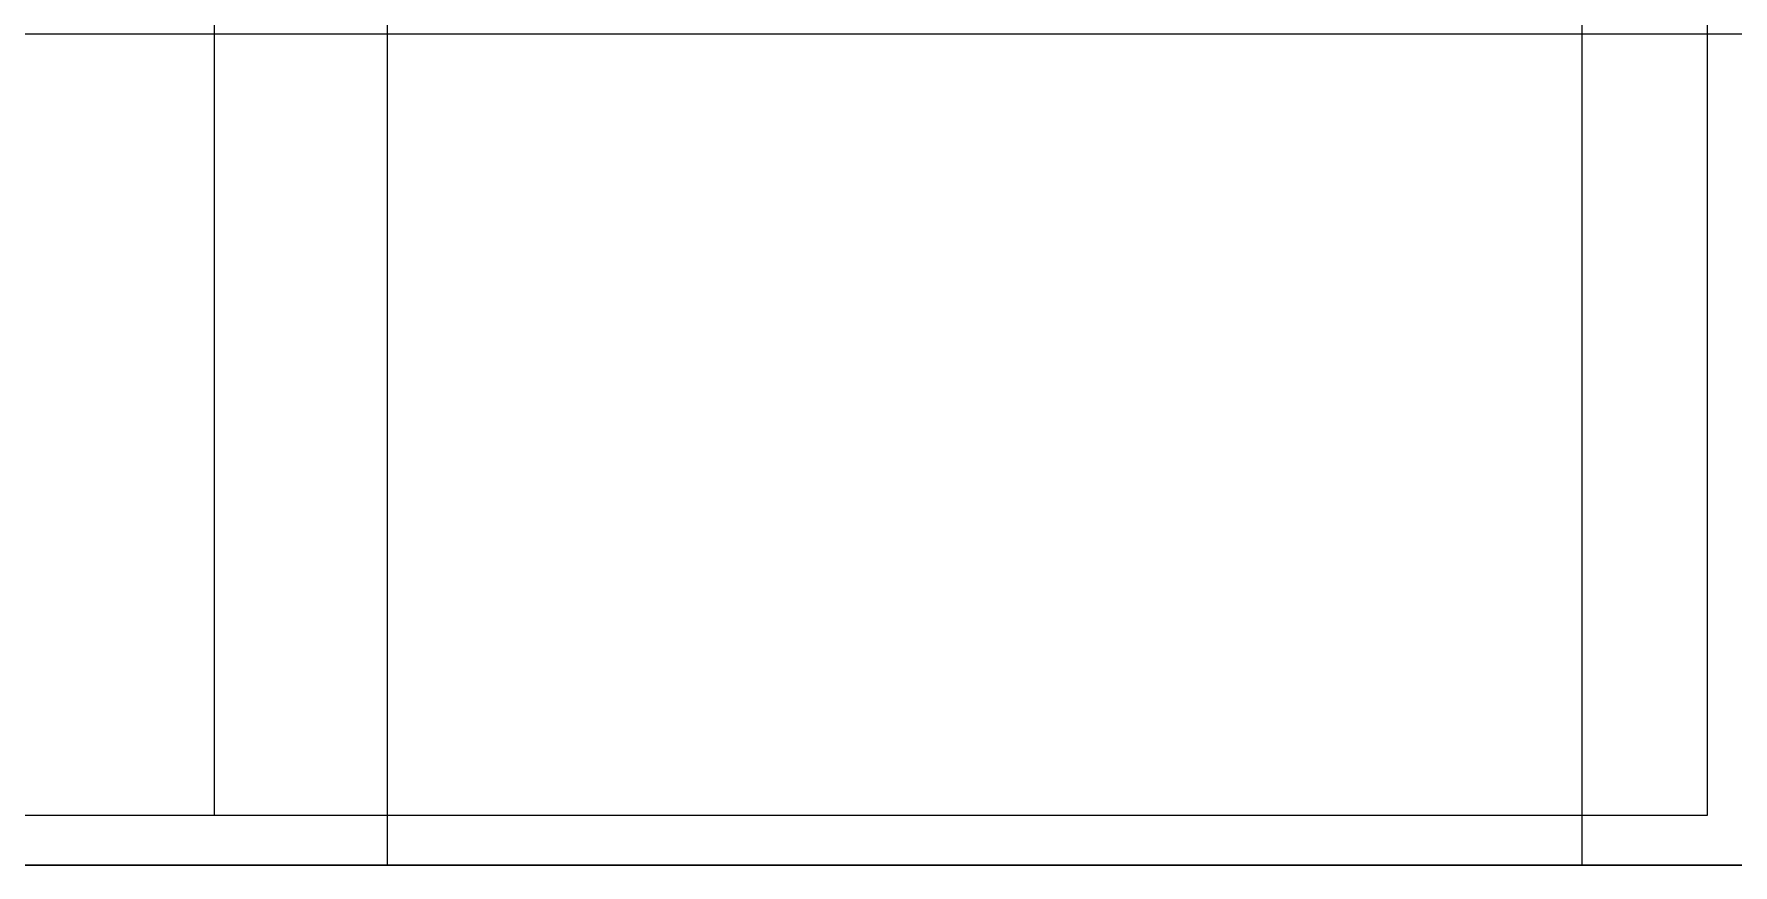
# Model space of a CAD drawing. Header units: inches. Extents: x -12418 to 57169, y -29325 to 19878.
# Drawn here: x 6422 to 7276, y -10017 to -9600 of the extents above; entities that cross this region are included whole.
import ezdxf

# ---------------------------------------------------------------- set-up
doc = ezdxf.new("R2010")
doc.units = ezdxf.units.IN
doc.header["$LTSCALE"] = 25
doc.header["$MEASUREMENT"] = 0
doc.layers.get('0').update_dxf_attribs({"color": 8})
doc.layers.add('00-Ground Floor$0$False Ceiling', color=251, linetype='Continuous')
for name, color, linetype, lineweight in [('00-Ground Floor$0$LOADING', 253, 'Continuous', 5), ('00-Ground Floor$0$NEW Wall', 166, 'Continuous', 5), ('00-Ground Floor$0$Walls', 251, 'Continuous', 5)]:
    doc.layers.add(name, color=color, linetype=linetype, lineweight=lineweight)

# ---------------------------------------------------------------- blocks, each defined once
blk = doc.blocks.new('*X867')
at = {"color": 0}
for p, q in [((13, 1), (13, 1)), ((13, 1), (13, 1)), ((13, 1), (13, 1)), ((13, 1), (13, 1)), ((13, 1), (13, 1)), ((13, 1), (13, 1)), ((13, 1), (13, 1)), ((13, 1), (13, 1)), ((13, 1), (13, 1)), ((13, 1), (13, 1)), ((13, 1), (13, 1)), ((13, 1), (13, 1)), ((13, 1), (13, 1)), ((13, 1), (13, 1)), ((13, 1), (13, 1)), ((13, 1), (14, 1)), ((13, 1), (14, 1)), ((13, 1), (14, 1)), ((13, 1), (13, 1)), ((13, 1), (13, 1)), ((13, 1), (13, 1)), ((13, 1), (13, 1)), ((13, 1), (13, 1)), ((13, 1), (13, 1)), ((13, 1), (13, 1)), ((13, 1), (13, 1)), ((13, 1), (13, 1)), ((13, 1), (13, 1)), ((13, 1), (13, 1)), ((13, 1), (13, 1)), ((13, 1), (13, 1)), ((13, 1), (13, 1)), ((13, 1), (13, 1)), ((13, 1), (13, 1)), ((13, 1), (13, 1)), ((13, 1), (13, 1)), ((13, 1), (13, 1)), ((13, 1), (13, 1)), ((13, 1), (13, 1)), ((13, 1), (13, 1)), ((13, 1), (13, 1)), ((13, 1), (13, 1)), ((13, 1), (13, 1)), ((13, 1), (13, 1)), ((13, 1), (13, 1)), ((13, 1), (13, 1)), ((13, 1), (13, 1)), ((13, 1), (13, 1)), ((13, 1), (13, 1)), ((13, 1), (13, 1)), ((13, 1), (13, 1)), ((13, 1), (13, 1)), ((13, 1), (13, 1)), ((13, 1), (13, 1)), ((13, 1), (13, 1)), ((13, 1), (13, 1)), ((13, 1), (13, 1)), ((13, 1), (13, 1)), ((13, 1), (13, 1)), ((13, 1), (13, 1)), ((13, 1), (13, 1)), ((13, 1), (13, 1)), ((13, 1), (13, 1)), ((13, 1), (13, 1)), ((13, 1), (13, 1)), ((13, 1), (13, 1)), ((13, 1), (13, 1)), ((13, 1), (13, 1)), ((13, 1), (13, 1)), ((13, 1), (13, 1)), ((13, 1), (13, 1)), ((13, 1), (13, 1)), ((13, 1), (13, 1)), ((13, 1), (13, 1)), ((13, 1), (13, 1)), ((13, 1), (13, 1)), ((13, 1), (13, 1)), ((13, 1), (13, 1)), ((13, 1), (13, 1)), ((13, 1), (13, 1)), ((13, 1), (13, 1)), ((13, 1), (13, 1)), ((13, 1), (13, 1)), ((13, 1), (13, 1)), ((13, 1), (13, 1)), ((13, 1), (13, 1)), ((13, 1), (13, 1)), ((13, 1), (13, 1)), ((13, 1), (13, 1)), ((13, 1), (13, 1)), ((13, 1), (13, 1)), ((13, 1), (13, 1)), ((13, 1), (13, 1)), ((13, 1), (13, 1)), ((13, 1), (13, 1)), ((13, 1), (13, 1)), ((13, 1), (13, 1)), ((13, 1), (13, 1)), ((13, 1), (13, 1)), ((13, 1), (13, 1)), ((13, 1), (13, 1)), ((13, 1), (13, 1)), ((13, 1), (13, 1)), ((13, 1), (13, 1)), ((13, 1), (13, 1)), ((13, 1), (13, 1)), ((13, 1), (13, 1)), ((13, 1), (13, 1)), ((13, 1), (13, 1)), ((13, 1), (13, 1)), ((13, 1), (13, 1)), ((13, 1), (13, 1)), ((13, 1), (13, 1)), ((13, 1), (13, 1)), ((13, 1), (13, 1)), ((13, 1), (13, 1)), ((13, 1), (13, 1)), ((13, 1), (13, 1)), ((13, 1), (13, 1)), ((13, 1), (13, 1)), ((13, 1), (13, 1)), ((13, 1), (13, 1)), ((13, 1), (13, 1)), ((13, 1), (14, 1)), ((13, 0), (13, 0)), ((13, 0), (13, 0)), ((13, 0), (13, 0)), ((13, 0), (13, 0)), ((13, 0), (13, 0)), ((13, 0), (13, 0)), ((13, 0), (13, 0)), ((13, 0), (13, 0)), ((13, 0), (13, 0)), ((13, 0), (13, 0)), ((13, 0), (13, 0)), ((13, 0), (13, 0)), ((13, 0), (13, 0)), ((13, 0), (13, 0)), ((13, 0), (13, 0)), ((13, 0), (13, 0)), ((13, 0), (13, 0)), ((13, 0), (13, 0)), ((13, 0), (13, 0)), ((13, 0), (13, 0)), ((13, 0), (13, 0)), ((13, 0), (13, 0)), ((13, 0), (13, 0)), ((13, 0), (13, 0)), ((13, 0), (13, 0)), ((13, 0), (13, 0)), ((13, 0), (13, 0)), ((13, 0), (13, 0)), ((13, 0), (13, 0)), ((13, 0), (13, 0)), ((13, 0), (13, 0)), ((13, 0), (13, 0)), ((13, 0), (13, 0)), ((13, 0), (13, 0)), ((13, 0), (13, 0)), ((13, 0), (13, 0)), ((13, 0), (13, 0)), ((13, 0), (13, 0)), ((13, 0), (13, 0)), ((13, 0), (13, 0)), ((13, 0), (13, 0)), ((13, 0), (13, 0)), ((13, 0), (13, 0)), ((13, 0), (13, 0)), ((13, 0), (13, 0)), ((13, 0), (13, 0)), ((13, 0), (13, 0)), ((13, 0), (13, 0)), ((13, 0), (14, 0)), ((13, 0), (14, 0)), ((13, 0), (13, 0)), ((13, 0), (14, 0)), ((14, 1), (14, 1)), ((14, 1), (14, 1)), ((14, 1), (14, 1)), ((14, 1), (14, 1)), ((14, 1), (14, 1)), ((14, 1), (14, 1)), ((14, 1), (14, 1)), ((14, 1), (14, 1)), ((14, 1), (14, 1)), ((14, 1), (14, 1)), ((14, 1), (14, 1)), ((14, 1), (14, 1)), ((14, 1), (14, 1)), ((14, 1), (14, 1)), ((14, 1), (14, 1)), ((14, 1), (14, 1)), ((14, 1), (14, 1)), ((14, 1), (14, 1)), ((14, 1), (14, 1)), ((14, 1), (14, 1)), ((14, 1), (14, 1)), ((14, 1), (14, 1)), ((14, 1), (14, 1)), ((14, 1), (14, 1)), ((14, 1), (14, 1)), ((14, 1), (14, 1)), ((14, 1), (14, 1)), ((14, 1), (14, 1)), ((14, 1), (14, 1)), ((14, 1), (14, 1)), ((14, 1), (14, 1)), ((14, 1), (14, 1)), ((14, 1), (14, 1)), ((14, 1), (14, 1)), ((14, 1), (14, 1)), ((14, 1), (14, 1)), ((14, 1), (14, 1)), ((14, 1), (14, 1)), ((14, 1), (14, 1)), ((14, 1), (14, 1)), ((14, 1), (14, 1)), ((14, 1), (14, 1)), ((14, 1), (14, 1)), ((14, 1), (14, 1)), ((14, 1), (14, 1)), ((14, 1), (14, 1)), ((14, 1), (14, 1)), ((14, 1), (14, 1)), ((14, 1), (14, 1)), ((14, 1), (14, 1)), ((14, 1), (14, 1)), ((14, 1), (14, 1)), ((14, 1), (14, 1)), ((14, 1), (14, 1)), ((14, 1), (14, 1)), ((14, 1), (14, 1)), ((14, 1), (14, 1)), ((14, 1), (14, 1)), ((14, 1), (14, 1)), ((14, 1), (14, 1)), ((14, 1), (14, 1)), ((14, 1), (14, 1)), ((14, 1), (14, 1)), ((14, 1), (14, 1)), ((14, 1), (14, 1)), ((14, 1), (14, 1)), ((14, 1), (14, 1)), ((14, 1), (14, 1)), ((14, 1), (14, 1)), ((14, 1), (14, 1)), ((14, 1), (14, 1)), ((14, 1), (14, 1)), ((14, 1), (14, 1)), ((14, 1), (14, 1)), ((14, 1), (14, 1)), ((14, 1), (14, 1)), ((14, 1), (14, 1)), ((14, 1), (14, 1)), ((14, 1), (14, 1)), ((14, 1), (14, 1)), ((14, 1), (14, 1)), ((14, 1), (14, 1)), ((14, 1), (14, 1)), ((14, 1), (14, 1)), ((14, 1), (14, 1)), ((14, 1), (14, 1)), ((14, 1), (14, 1)), ((14, 1), (14, 1)), ((14, 1), (14, 1)), ((14, 1), (14, 1)), ((14, 1), (14, 1)), ((14, 1), (14, 1)), ((14, 1), (14, 1)), ((14, 1), (14, 1)), ((14, 0), (14, 0)), ((14, 0), (14, 0)), ((14, 0), (14, 0)), ((14, 0), (14, 0)), ((14, 0), (14, 0)), ((14, 0), (14, 0)), ((14, 0), (14, 0)), ((14, 0), (14, 0)), ((14, 0), (14, 0)), ((14, 0), (14, 0)), ((14, 0), (14, 0)), ((14, 0), (14, 0)), ((14, 0), (14, 0)), ((14, 0), (14, 0)), ((14, 0), (14, 0)), ((14, 0), (14, 0)), ((14, 0), (14, 0)), ((14, 0), (14, 0)), ((14, 0), (14, 0)), ((14, 0), (14, 0)), ((14, 0), (14, 0)), ((14, 0), (14, 0)), ((14, 0), (14, 0)), ((14, 0), (14, 0)), ((14, 0), (14, 0)), ((14, 0), (14, 0)), ((14, 0), (14, 0)), ((14, 0), (14, 0)), ((14, 0), (14, 0)), ((14, 0), (14, 0)), ((14, 0), (14, 0)), ((14, 0), (14, 0)), ((14, 0), (14, 0)), ((14, 0), (14, 0)), ((14, 0), (14, 0)), ((14, 0), (14, 0)), ((14, 0), (14, 0)), ((14, 0), (14, 0)), ((14, 0), (14, 0)), ((14, 0), (14, 0)), ((14, 0), (14, 0)), ((14, 0), (14, 0)), ((14, 0), (14, 0)), ((14, 0), (14, 0)), ((14, 0), (14, 0)), ((14, 0), (14, 0)), ((14, 0), (14, 0)), ((14, 0), (14, 0)), ((13, 0), (13, 0)), ((13, 0), (14, 0)), ((13, 0), (13, 0)), ((13, 0), (14, 0)), ((13, 0), (13, 0)), ((13, 0), (14, 0)), ((13, 0), (13, 0)), ((13, 0), (13, 0)), ((13, 0), (13, 0)), ((13, 0), (13, 0)), ((13, 0), (14, 0)), ((13, 0), (13, 0)), ((13, 0), (14, 0)), ((13, 0), (13, 0)), ((13, 0), (14, 0)), ((13, 0), (13, 0)), ((13, 0), (14, 0)), ((13, 0), (13, 0)), ((13, 0), (14, 0)), ((13, 0), (13, 0)), ((13, 0), (14, 0)), ((13, 0), (13, 0)), ((13, 0), (14, 0)), ((13, 0), (13, 0)), ((13, 0), (13, 0)), ((13, 0), (13, 0)), ((13, 0), (14, 0)), ((13, 0), (13, 0)), ((13, 0), (14, 0)), ((13, 0), (13, 0)), ((13, 0), (14, 0)), ((13, 0), (13, 0)), ((13, 0), (14, 0)), ((13, 0), (13, 0)), ((13, 0), (13, 0)), ((13, 0), (13, 0)), ((13, 0), (13, 0)), ((13, 0), (13, 0)), ((13, 0), (13, 0)), ((13, 0), (13, 0)), ((13, 0), (13, 0)), ((13, 0), (13, 0)), ((13, 0), (13, 0)), ((13, 0), (13, 0)), ((13, 0), (13, 0)), ((13, 0), (13, 0)), ((13, 0), (13, 0)), ((13, 0), (13, 0)), ((13, 0), (13, 0)), ((13, 0), (13, 0)), ((13, 0), (13, 0)), ((13, 0), (13, 0)), ((13, 0), (13, 0)), ((13, 0), (13, 0)), ((13, 0), (13, 0)), ((13, 0), (13, 0)), ((13, 0), (13, 0)), ((13, 0), (13, 0)), ((13, 0), (13, 0)), ((13, 0), (13, 0)), ((13, 0), (13, 0)), ((13, 0), (13, 0)), ((13, 0), (13, 0)), ((13, 0), (13, 0)), ((13, -1), (13, -1)), ((13, -1), (13, -1)), ((13, -1), (13, -1)), ((13, -1), (13, -1)), ((13, -1), (13, -1)), ((13, -1), (14, -1)), ((13, -1), (13, -1)), ((14, 0), (14, 0)), ((14, 0), (14, 0)), ((14, 0), (14, 0)), ((14, 0), (14, 0)), ((14, 0), (14, 0)), ((14, 0), (14, 0)), ((14, 0), (14, 0)), ((14, 0), (14, 0)), ((14, 0), (14, 0)), ((14, 0), (14, 0)), ((14, 0), (14, 0)), ((14, 0), (14, 0)), ((14, 0), (14, 0)), ((14, 0), (14, 0)), ((14, 0), (14, 0)), ((13, 0), (14, 0)), ((14, 0), (14, 0)), ((14, 0), (14, 0)), ((14, 0), (14, 0)), ((14, 0), (14, 0)), ((14, 0), (14, 0)), ((14, 0), (14, 0)), ((14, 0), (14, 0)), ((14, 0), (14, 0)), ((14, 0), (14, 0)), ((14, 0), (14, 0)), ((14, 0), (14, 0)), ((14, 0), (14, 0)), ((14, 0), (14, 0)), ((14, 0), (14, 0)), ((14, 0), (14, 0)), ((14, 0), (14, 0)), ((14, 0), (14, 0)), ((14, 0), (14, 0)), ((14, 0), (14, 0)), ((14, 0), (14, 0)), ((14, 0), (14, 0)), ((14, 0), (14, 0)), ((14, 0), (14, 0)), ((14, 0), (14, 0)), ((14, 0), (14, 0)), ((14, 0), (14, 0)), ((14, 0), (14, 0)), ((14, 0), (14, 0)), ((14, 0), (14, 0)), ((14, 0), (14, 0)), ((14, 0), (14, 0)), ((14, 0), (14, 0)), ((14, 0), (14, 0)), ((14, 0), (14, 0)), ((14, -1), (14, -1)), ((14, -1), (14, -1)), ((14, -1), (14, -1)), ((14, -1), (14, -1)), ((14, -1), (14, -1))]:
    blk.add_line(p, q, dxfattribs=at)
blk = doc.blocks.new('*X866')
at = {"color": 0}
for p, q in [((5, 3), (5, 3)), ((5, 3), (5, 3)), ((5, 3), (5, 3)), ((5, 3), (5, 3)), ((5, 3), (5, 3)), ((5, 3), (5, 3)), ((5, 3), (5, 3)), ((5, 3), (5, 3)), ((5, 3), (5, 3)), ((5, 3), (5, 3)), ((5, 3), (5, 3)), ((5, 3), (5, 3)), ((5, 3), (5, 3)), ((5, 3), (5, 3)), ((5, 3), (5, 3)), ((5, 3), (5, 3)), ((5, 3), (5, 3)), ((5, 3), (5, 3)), ((5, 3), (5, 3)), ((5, 3), (5, 3)), ((5, 3), (5, 3)), ((5, 3), (5, 3)), ((5, 3), (5, 3)), ((5, 3), (5, 3)), ((5, 3), (5, 3)), ((5, 3), (5, 3)), ((5, 3), (5, 3)), ((5, 3), (5, 3)), ((5, 3), (5, 3)), ((5, 3), (5, 3)), ((5, 3), (5, 3)), ((5, 3), (5, 3)), ((5, 3), (5, 3)), ((5, 3), (5, 3)), ((5, 3), (5, 3)), ((5, 3), (5, 3)), ((5, 3), (5, 3)), ((5, 3), (5, 3)), ((5, 3), (5, 3)), ((5, 3), (5, 3)), ((5, 3), (5, 3)), ((5, 3), (5, 3)), ((5, 3), (5, 3)), ((5, 3), (5, 3)), ((5, 3), (5, 3)), ((5, 3), (5, 3)), ((5, 3), (5, 3)), ((5, 3), (5, 3)), ((5, 3), (5, 3)), ((5, 3), (5, 3)), ((5, 3), (5, 3)), ((5, 3), (5, 3)), ((5, 3), (5, 3)), ((5, 3), (5, 3)), ((5, 3), (5, 3)), ((5, 3), (5, 3)), ((5, 3), (5, 3)), ((5, 3), (5, 3)), ((5, 3), (5, 3)), ((5, 3), (5, 3)), ((5, 3), (5, 3)), ((5, 3), (5, 3)), ((5, 3), (5, 3)), ((5, 3), (5, 3)), ((5, 3), (5, 3)), ((5, 3), (5, 3)), ((6, 3), (5, 3)), ((5, 3), (5, 3)), ((6, 3), (5, 3)), ((5, 3), (5, 3)), ((6, 3), (5, 3)), ((5, 3), (5, 3)), ((6, 3), (5, 3)), ((5, 3), (5, 3)), ((5, 3), (5, 3)), ((5, 3), (5, 3)), ((5, 3), (5, 3)), ((5, 3), (5, 3)), ((5, 3), (5, 3)), ((5, 3), (5, 3)), ((5, 3), (5, 3)), ((5, 3), (5, 3)), ((5, 3), (5, 3)), ((5, 3), (5, 3)), ((5, 3), (5, 3)), ((5, 3), (5, 3)), ((5, 3), (5, 3)), ((5, 3), (5, 3)), ((5, 3), (5, 3)), ((5, 3), (5, 3)), ((5, 3), (5, 3)), ((5, 3), (5, 3)), ((5, 3), (5, 3)), ((5, 3), (5, 3)), ((5, 3), (5, 3)), ((5, 3), (5, 3)), ((6, 3), (6, 3)), ((6, 3), (6, 3)), ((6, 3), (6, 3)), ((6, 3), (6, 3)), ((6, 3), (6, 3)), ((6, 3), (6, 3)), ((6, 3), (6, 3)), ((6, 3), (6, 3)), ((6, 3), (6, 3)), ((6, 3), (6, 3)), ((6, 3), (6, 3)), ((6, 3), (6, 3)), ((6, 3), (6, 3)), ((6, 3), (6, 3)), ((6, 3), (6, 3)), ((6, 3), (6, 3)), ((6, 3), (6, 3)), ((6, 3), (6, 3)), ((6, 3), (6, 3)), ((6, 3), (6, 3)), ((6, 3), (6, 3)), ((6, 3), (6, 3)), ((6, 3), (6, 3)), ((6, 3), (6, 3)), ((6, 3), (6, 3)), ((6, 3), (6, 3)), ((6, 3), (6, 3)), ((6, 3), (6, 3)), ((6, 3), (6, 3)), ((6, 3), (6, 3)), ((6, 3), (6, 3)), ((6, 3), (6, 3)), ((6, 3), (6, 3)), ((6, 3), (6, 3)), ((6, 3), (6, 3)), ((6, 3), (6, 3)), ((6, 3), (6, 3)), ((6, 3), (6, 3)), ((6, 3), (6, 3)), ((6, 3), (6, 3)), ((6, 3), (6, 3)), ((6, 3), (6, 3)), ((6, 3), (6, 3)), ((6, 3), (6, 3)), ((6, 3), (6, 3)), ((6, 3), (6, 3)), ((6, 3), (6, 3)), ((6, 3), (6, 3)), ((6, 3), (6, 3)), ((6, 3), (6, 3)), ((6, 3), (6, 3)), ((6, 3), (6, 3)), ((6, 3), (6, 3)), ((6, 3), (6, 3)), ((6, 3), (6, 3)), ((6, 3), (6, 3)), ((6, 3), (6, 3)), ((6, 3), (6, 3)), ((6, 3), (6, 3)), ((6, 3), (6, 3)), ((6, 3), (6, 3)), ((6, 3), (6, 3)), ((6, 3), (6, 3)), ((6, 3), (6, 3)), ((6, 3), (6, 3)), ((6, 3), (6, 3)), ((6, 3), (6, 3)), ((6, 3), (6, 3)), ((6, 3), (6, 3)), ((6, 3), (6, 3)), ((6, 3), (6, 3)), ((6, 3), (6, 3)), ((6, 3), (6, 3)), ((6, 3), (6, 3)), ((6, 3), (6, 3)), ((6, 3), (6, 3)), ((6, 3), (6, 3)), ((6, 3), (6, 3)), ((6, 3), (6, 3)), ((6, 3), (6, 3)), ((6, 3), (6, 3)), ((6, 3), (6, 3)), ((6, 3), (6, 3)), ((6, 3), (6, 3)), ((6, 3), (6, 3)), ((6, 3), (6, 3)), ((6, 3), (6, 3)), ((6, 3), (6, 3)), ((6, 3), (6, 3)), ((6, 3), (6, 3)), ((6, 3), (6, 3)), ((6, 3), (6, 3)), ((6, 3), (6, 3)), ((6, 3), (6, 3)), ((6, 3), (6, 3)), ((6, 3), (6, 3)), ((6, 3), (6, 3)), ((6, 3), (6, 3)), ((6, 3), (6, 3)), ((6, 3), (6, 3)), ((6, 3), (6, 3)), ((6, 3), (6, 3)), ((6, 3), (6, 3)), ((6, 3), (6, 3)), ((6, 3), (6, 3)), ((6, 3), (6, 3)), ((6, 3), (6, 3)), ((6, 3), (6, 3)), ((6, 3), (6, 3)), ((6, 3), (6, 3)), ((6, 3), (6, 3)), ((6, 3), (6, 3)), ((6, 3), (6, 3)), ((6, 3), (6, 3)), ((6, 3), (6, 3)), ((6, 3), (6, 3)), ((6, 3), (6, 3)), ((6, 3), (6, 3)), ((6, 3), (6, 3)), ((6, 3), (6, 3)), ((6, 3), (6, 3)), ((6, 3), (6, 3)), ((6, 3), (6, 3)), ((6, 3), (6, 3)), ((6, 3), (6, 3)), ((6, 3), (6, 3)), ((6, 3), (6, 3)), ((6, 3), (6, 3)), ((6, 3), (6, 3)), ((6, 3), (6, 3)), ((6, 3), (6, 3)), ((6, 3), (6, 3)), ((6, 3), (6, 3)), ((6, 3), (6, 3)), ((6, 3), (6, 3)), ((6, 3), (6, 3)), ((6, 3), (6, 3)), ((6, 3), (6, 3)), ((6, 3), (6, 3)), ((6, 3), (6, 3)), ((6, 3), (6, 3)), ((6, 3), (6, 3)), ((6, 3), (6, 3)), ((6, 3), (6, 3)), ((6, 3), (6, 3)), ((6, 3), (6, 3)), ((6, 3), (6, 3)), ((6, 3), (6, 3)), ((6, 3), (6, 3)), ((6, 3), (6, 3)), ((6, 3), (6, 3)), ((6, 3), (6, 3)), ((6, 3), (6, 3)), ((6, 3), (6, 3)), ((6, 3), (6, 3)), ((6, 3), (6, 3)), ((6, 3), (6, 3)), ((6, 3), (6, 3)), ((6, 3), (6, 3)), ((6, 3), (6, 3)), ((6, 3), (6, 3)), ((6, 3), (6, 3)), ((6, 3), (6, 3)), ((6, 3), (6, 3)), ((6, 3), (6, 3)), ((6, 3), (6, 3)), ((6, 3), (6, 3)), ((6, 3), (6, 3)), ((6, 3), (6, 3)), ((6, 3), (6, 3)), ((6, 3), (6, 3)), ((6, 3), (6, 3)), ((6, 3), (6, 3)), ((6, 3), (6, 3)), ((6, 3), (6, 3)), ((6, 3), (6, 3)), ((6, 3), (6, 3)), ((6, 3), (6, 3)), ((6, 3), (6, 3)), ((6, 3), (6, 3)), ((6, 3), (6, 3)), ((6, 3), (6, 3)), ((6, 3), (6, 3)), ((6, 3), (6, 3)), ((6, 3), (6, 3)), ((6, 3), (6, 3)), ((6, 3), (6, 3)), ((6, 3), (6, 3)), ((6, 3), (6, 3)), ((6, 3), (6, 3)), ((6, 3), (6, 3)), ((6, 3), (6, 3)), ((6, 3), (6, 3)), ((6, 3), (6, 3)), ((6, 3), (6, 3)), ((6, 3), (6, 3)), ((6, 3), (6, 3)), ((6, 3), (6, 3)), ((6, 3), (6, 3)), ((6, 3), (6, 3)), ((6, 3), (6, 3)), ((6, 3), (6, 3)), ((6, 3), (6, 3)), ((6, 3), (6, 3)), ((6, 3), (5, 3)), ((6, 3), (5, 3)), ((6, 3), (5, 3)), ((6, 3), (5, 3)), ((6, 3), (5, 3)), ((6, 3), (6, 3)), ((6, 3), (6, 3)), ((6, 3), (6, 3)), ((6, 3), (6, 3)), ((6, 3), (6, 3)), ((6, 3), (6, 3)), ((6, 3), (6, 3)), ((6, 3), (6, 3)), ((6, 3), (6, 3)), ((6, 3), (6, 3)), ((6, 3), (6, 3)), ((6, 3), (6, 3)), ((6, 3), (6, 3)), ((6, 3), (6, 3)), ((6, 3), (6, 3)), ((6, 3), (6, 3)), ((6, 3), (6, 3)), ((6, 3), (6, 3)), ((6, 3), (6, 3)), ((6, 3), (6, 3)), ((6, 3), (6, 3)), ((6, 3), (6, 3)), ((6, 3), (6, 3)), ((6, 3), (6, 3)), ((6, 3), (6, 3)), ((6, 3), (6, 3)), ((6, 3), (6, 3)), ((6, 3), (6, 3)), ((6, 3), (6, 3)), ((6, 3), (6, 3)), ((6, 3), (6, 3)), ((6, 3), (6, 3)), ((6, 3), (6, 3)), ((6, 3), (6, 3)), ((6, 3), (6, 3)), ((6, 3), (6, 3)), ((6, 3), (6, 3)), ((6, 3), (6, 3)), ((6, 3), (6, 3)), ((6, 3), (6, 3)), ((6, 3), (6, 3)), ((6, 3), (6, 3)), ((6, 3), (6, 3)), ((6, 3), (6, 3)), ((6, 3), (6, 3)), ((6, 3), (6, 3)), ((6, 3), (6, 3)), ((6, 3), (6, 3)), ((6, 3), (6, 3)), ((6, 3), (6, 3)), ((6, 3), (6, 3)), ((6, 3), (6, 3)), ((6, 3), (6, 3)), ((6, 3), (6, 3)), ((6, 3), (6, 3)), ((6, 3), (6, 3)), ((6, 3), (6, 3)), ((6, 3), (6, 3)), ((6, 3), (6, 3)), ((6, 3), (6, 3)), ((6, 3), (6, 3)), ((6, 3), (6, 3)), ((6, 3), (6, 3)), ((6, 3), (6, 3)), ((6, 3), (6, 3)), ((6, 3), (6, 3)), ((6, 3), (6, 3)), ((6, 3), (6, 3)), ((6, 3), (6, 3)), ((6, 3), (6, 3)), ((6, 3), (6, 3)), ((6, 3), (6, 3)), ((6, 3), (6, 3)), ((6, 3), (6, 3)), ((6, 3), (6, 3)), ((6, 3), (6, 3)), ((6, 3), (6, 3)), ((6, 3), (6, 3)), ((6, 3), (6, 3)), ((6, 3), (6, 3)), ((6, 3), (6, 3)), ((6, 3), (6, 3)), ((6, 3), (6, 3)), ((6, 3), (6, 3)), ((6, 3), (6, 3)), ((6, 3), (6, 3)), ((6, 3), (6, 3)), ((6, 3), (6, 3)), ((6, 3), (6, 3)), ((6, 3), (6, 3)), ((6, 3), (6, 3)), ((6, 3), (6, 3)), ((6, 3), (6, 3)), ((6, 3), (6, 3)), ((6, 3), (6, 3)), ((6, 3), (6, 3)), ((6, 3), (6, 3)), ((6, 3), (6, 3)), ((6, 3), (6, 3)), ((6, 3), (6, 3)), ((6, 3), (6, 3)), ((6, 3), (6, 3)), ((6, 3), (6, 3)), ((6, 3), (6, 3)), ((6, 3), (6, 3)), ((6, 3), (6, 3)), ((6, 3), (6, 3)), ((6, 3), (6, 3)), ((6, 3), (6, 3)), ((6, 3), (6, 3)), ((6, 3), (6, 3)), ((6, 3), (6, 3)), ((6, 3), (6, 3)), ((6, 3), (6, 3)), ((6, 3), (6, 3)), ((6, 3), (6, 3)), ((6, 3), (6, 3)), ((6, 3), (6, 3)), ((6, 3), (6, 3)), ((6, 3), (6, 3)), ((6, 3), (6, 3)), ((6, 3), (6, 3)), ((6, 3), (6, 3)), ((6, 3), (6, 3)), ((6, 3), (6, 3)), ((6, 3), (6, 3)), ((6, 3), (6, 3)), ((6, 3), (6, 3)), ((6, 3), (6, 3)), ((6, 3), (6, 3)), ((6, 3), (6, 3)), ((6, 3), (6, 3)), ((6, 3), (6, 3)), ((6, 3), (6, 3)), ((6, 3), (6, 3)), ((6, 3), (6, 3)), ((6, 3), (6, 3)), ((6, 3), (6, 3)), ((6, 3), (6, 3)), ((6, 3), (6, 3)), ((6, 3), (6, 3)), ((6, 3), (6, 3)), ((6, 3), (6, 3)), ((6, 3), (6, 3)), ((6, 3), (6, 3)), ((6, 3), (6, 3)), ((6, 3), (6, 3)), ((6, 3), (6, 3)), ((6, 3), (6, 3)), ((6, 3), (6, 3)), ((6, 3), (6, 3)), ((6, 3), (6, 3)), ((6, 3), (6, 3)), ((6, 3), (6, 3)), ((6, 3), (6, 3)), ((6, 3), (6, 3)), ((6, 3), (6, 3)), ((6, 3), (6, 3)), ((6, 3), (6, 3)), ((6, 3), (6, 3)), ((6, 3), (6, 3)), ((6, 3), (6, 3)), ((6, 3), (6, 3)), ((6, 3), (6, 3)), ((6, 3), (6, 3)), ((6, 3), (6, 3)), ((6, 3), (6, 3)), ((6, 3), (6, 3)), ((6, 3), (6, 3)), ((6, 3), (6, 3)), ((6, 3), (6, 3)), ((6, 3), (6, 3)), ((6, 3), (6, 3)), ((6, 3), (6, 3)), ((6, 3), (6, 3)), ((6, 3), (6, 3)), ((6, 3), (6, 3)), ((6, 3), (6, 3)), ((6, 3), (6, 3)), ((6, 3), (6, 3)), ((6, 3), (6, 3)), ((6, 3), (6, 3)), ((6, 3), (6, 3)), ((6, 3), (6, 3)), ((6, 3), (6, 3)), ((6, 3), (6, 3)), ((6, 3), (6, 3)), ((6, 3), (6, 3)), ((6, 3), (6, 3)), ((6, 3), (6, 3)), ((6, 3), (6, 3)), ((6, 3), (6, 3)), ((6, 3), (6, 3)), ((6, 3), (6, 3)), ((6, 3), (6, 3)), ((6, 3), (6, 3)), ((6, 3), (6, 3)), ((6, 3), (6, 3)), ((6, 3), (6, 3)), ((6, 3), (6, 3)), ((6, 3), (6, 3)), ((6, 3), (6, 3)), ((6, 3), (6, 3)), ((6, 3), (6, 3)), ((6, 3), (6, 3)), ((6, 3), (6, 3)), ((6, 3), (6, 3)), ((6, 3), (6, 3)), ((6, 3), (6, 3)), ((6, 3), (6, 3)), ((6, 3), (6, 3)), ((6, 3), (6, 3)), ((6, 3), (6, 3)), ((6, 3), (6, 3)), ((6, 3), (6, 3)), ((6, 3), (6, 3)), ((6, 3), (6, 3)), ((6, 3), (6, 3)), ((6, 3), (6, 3)), ((6, 3), (6, 3)), ((6, 3), (6, 3)), ((6, 3), (6, 3)), ((6, 3), (6, 3)), ((6, 3), (6, 3)), ((6, 3), (6, 3)), ((6, 3), (6, 3)), ((6, 3), (6, 3)), ((6, 3), (6, 3)), ((6, 3), (6, 3)), ((6, 3), (6, 3)), ((6, 3), (6, 3)), ((6, 3), (6, 3)), ((6, 3), (6, 3)), ((6, 3), (6, 3)), ((6, 3), (6, 3)), ((6, 3), (6, 3)), ((6, 3), (6, 3)), ((6, 3), (6, 3)), ((6, 3), (6, 3)), ((6, 3), (6, 3)), ((6, 3), (6, 3)), ((6, 3), (6, 3)), ((6, 3), (6, 3)), ((6, 3), (6, 3)), ((6, 3), (6, 3)), ((6, 3), (6, 3)), ((6, 3), (6, 3)), ((6, 3), (6, 3)), ((6, 3), (6, 3)), ((6, 3), (6, 3)), ((6, 3), (6, 3)), ((6, 3), (6, 3)), ((6, 3), (6, 3)), ((6, 3), (6, 3)), ((6, 3), (6, 3)), ((6, 3), (6, 3)), ((6, 3), (6, 3)), ((6, 3), (6, 3)), ((6, 3), (6, 3)), ((6, 3), (6, 3)), ((6, 3), (6, 3)), ((6, 3), (6, 3)), ((6, 3), (6, 3)), ((6, 3), (6, 3)), ((6, 3), (6, 3)), ((6, 3), (6, 3)), ((6, 3), (6, 3)), ((6, 3), (6, 3)), ((6, 3), (6, 3)), ((6, 3), (6, 3)), ((6, 3), (6, 3)), ((6, 3), (6, 3)), ((6, 3), (6, 3)), ((6, 3), (6, 3)), ((6, 3), (6, 3)), ((6, 3), (6, 3)), ((6, 3), (6, 3)), ((6, 3), (6, 3)), ((6, 3), (6, 3)), ((6, 3), (6, 3)), ((6, 3), (6, 3)), ((6, 3), (6, 3)), ((6, 3), (6, 3)), ((6, 3), (6, 3)), ((6, 3), (6, 3)), ((6, 3), (6, 3)), ((6, 3), (6, 3)), ((6, 3), (6, 3)), ((6, 3), (6, 3)), ((6, 3), (6, 3)), ((6, 3), (6, 3)), ((6, 3), (6, 3)), ((6, 3), (6, 3)), ((6, 3), (6, 3)), ((6, 3), (6, 3)), ((6, 3), (6, 3)), ((6, 3), (6, 3)), ((6, 3), (6, 3)), ((6, 3), (6, 3)), ((6, 3), (6, 3)), ((6, 3), (6, 3)), ((6, 3), (6, 3)), ((6, 3), (6, 3)), ((6, 3), (6, 3)), ((6, 3), (6, 3)), ((6, 3), (6, 3)), ((6, 3), (6, 3)), ((6, 3), (6, 3)), ((6, 3), (6, 3)), ((6, 3), (6, 3)), ((6, 3), (6, 3)), ((6, 3), (6, 3)), ((6, 3), (6, 3)), ((6, 3), (6, 3)), ((6, 3), (6, 3)), ((6, 3), (6, 3)), ((6, 3), (6, 3))]:
    blk.add_line(p, q, dxfattribs=at)
blk = doc.blocks.new('00-Ground Floor$0$GF21043-P')
at = {"color": 0}
for p, q in [((0.8, 0.75), (-0.8, 0.75)), ((0.8, 0), (0.8, 0.75)), ((-0.8, 0), (0.8, 0))]:
    blk.add_line(p, q, dxfattribs=at)
for points in [[(0.8, 0.75), (0.8, 0.75), (0.8, 0.75), (0.8, 0.75), (0.8, 0.75), (0.8, 0.75), (0.8, 0.75), (0.8, 0.75), (0.8, 0.75), (0.8, 0.75), (0.8, 0.75), (0.8, 0.75), (0.8, 0.75), (0.8, 0.75), (0.8, 0.75), (0.8, 0.75), (0.8, 0.75), (0.8, 0.75), (0.8, 0.75), (0.8, 0.75), (0.8, 0.75), (0.8, 0.75), (0.8, 0.75), (0.8, 0.75), (0.8, 0.75), (0.8, 0.75), (0.8, 0.75), (0.8, 0.75), (0.8, 0.75), (0.8, 0.75), (0.8, 0.75), (0.8, 0.75), (0.8, 0.75), (0.8, 0.75), (0.8, 0.75), (0.8, 0.75), (0.8, 0.75), (0.8, 0.75), (0.8, 0.75), (0.8, 0.75), (0.8, 0.75), (0.8, 0.75), (0.8, 0.75), (0.8, 0.75), (0.8, 0.75), (0.8, 0.75), (0.8, 0.75), (0.8, 0.75), (0.8, 0.75), (0.8, 0.75), (0.8, 0.75), (0.8, 0.75), (0.8, 0.75), (0.8, 0.75), (0.8, 0.75), (0.8, 0.75), (0.8, 0.75), (0.8, 0.75), (0.8, 0.75), (0.8, 0.75), (0.8, 0.75), (0.8, 0.75), (0.8, 0.75), (0.8, 0.75), (0.8, 0.75), (0.8, 0.75), (0.8, 0.75), (0.8, 0.75), (0.8, 0.75), (0.8, 0.75), (0.8, 0.75), (0.8, 0.75), (0.8, 0.75), (0.8, 0.75), (0.8, 0.75), (0.8, 0.75), (0.8, 0.75), (0.8, 0.75), (0.8, 0.75), (0.8, 0.75), (0.8, 0.75), (0.8, 0.75), (0.8, 0.75), (0.8, 0.75), (0.8, 0.75), (0.8, 0.75), (0.8, 0.75), (0.8, 0.75), (0.8, 0.75), (0.8, 0.75), (0.8, 0.75), (0.8, 0.75), (0.8, 0.75), (0.8, 0.75), (0.8, 0.75), (0.8, 0.75), (0.8, 0.75), (0.8, 0.75), (0.8, 0.75), (0.8, 0.75), (0.8, 0.75), (0.8, 0.75), (0.8, 0.75), (0.8, 0.75), (0.8, 0.75), (0.8, 0.75), (0.8, 0.75), (0.8, 0.75), (0.8, 0.75), (0.8, 0.75), (0.8, 0.75), (0.8, 0.75), (0.8, 0.75), (0.8, 0.75), (0.8, 0.75), (0.8, 0.75), (0.8, 0.75), (0.8, 0.75), (0.8, 0.75), (0.8, 0.75), (0.8, 0.75), (0.8, 0.75), (0.8, 0.75), (0.8, 0.75), (0.8, 0.75), (0.8, 0.75), (0.8, 0.75), (0.8, 0.75), (0.8, 0.75), (0.8, 0.75), (0.8, 0.75), (0.8, 0.75), (0.8, 0.75), (0.8, 0.75), (0.8, 0.75), (0.8, 0.75), (0.8, 0.75), (0.8, 0.75), (0.8, 0.75), (0.8, 0.75), (0.8, 0.75), (0.8, 0.75), (0.8, 0.75), (0.8, 0.75), (0.8, 0.75), (0.8, 0.75), (0.8, 0.75), (0.8, 0.75), (0.8, 0.75), (0.8, 0.75), (0.8, 0.75), (0.8, 0.75), (0.8, 0.75), (0.8, 0.75), (0.8, 0.75), (0.8, 0.75), (0.8, 0.75), (0.8, 0.75), (0.8, 0.75), (0.8, 0.75), (0.8, 0.75), (0.8, 0.75), (0.8, 0.75), (0.8, 0.75), (0.8, 0.75), (0.8, 0.75), (0.8, 0.75), (0.8, 0.75), (0.8, 0.75), (0.8, 0.75), (0.8, 0.75), (0.8, 0.75), (0.8, 0.75), (0.8, 0.75), (0.8, 0.75), (0.8, 0.75), (0.8, 0.75), (0.8, 0.75), (0.8, 0.75), (0.8, 0.75), (0.8, 0.75), (0.8, 0.75), (0.8, 0.75), (0.8, 0.75), (0.8, 0.75), (0.8, 0.75), (0.8, 0.75), (0.8, 0.75), (0.8, 0.75), (0.8, 0.75), (0.8, 0.75), (0.8, 0.75), (0.8, 0.75), (0.8, 0.75), (0.8, 0.75), (0.8, 0.75), (0.8, 0.75), (0.8, 0.75), (0.8, 0.75), (0.8, 0.75), (0.8, 0.75), (0.8, 0.75), (0.8, 0.75), (0.8, 0.75), (0.8, 0.75), (0.8, 0.75), (0.8, 0.75), (0.8, 0.75), (0.8, 0.75), (0.8, 0.75), (0.8, 0.75), (0.8, 0.75), (0.8, 0.75), (0.8, 0.75), (0.8, 0.75), (0.8, 0.75), (0.8, 0.75), (0.8, 0.75), (0.8, 0.75), (0.8, 0.75), (0.8, 0.75), (0.8, 0.75), (0.8, 0.75), (0.8, 0.75), (0.8, 0.75), (0.8, 0.75), (0.8, 0.75), (0.8, 0.75), (0.8, 0.75), (0.8, 0.75), (0.8, 0.75), (0.8, 0.75), (0.8, 0.75), (0.8, 0.75), (0.8, 0.75), (0.8, 0.75), (0.8, 0.75), (0.8, 0.75), (0.8, 0.75), (0.8, 0.75), (0.8, 0.75), (0.8, 0.75), (0.8, 0.75), (0.8, 0.75), (0.8, 0.75), (0.8, 0.75), (0.8, 0.75), (0.8, 0.75), (0.8, 0.75), (0.8, 0.75), (0.8, 0.75), (0.8, 0.75), (0.8, 0.75), (0.8, 0.75), (0.8, 0.75), (0.8, 0.75), (0.8, 0.75), (0.8, 0.75), (0.8, 0.75), (0.8, 0.75), (0.8, 0.75), (0.8, 0.75), (0.8, 0.75), (0.8, 0.75), (0.8, 0.75), (0.8, 0.75), (0.8, 0.75), (0.8, 0.75), (0.8, 0.75), (0.8, 0.75), (0.8, 0.75), (0.8, 0.75), (0.8, 0.75), (0.8, 0.75), (0.8, 0.75), (0.8, 0.75), (0.8, 0.75)], [(0.8, 0.75), (0.8, 0.75), (0.8, 0.75), (0.8, 0.75), (0.8, 0.75), (0.8, 0.75), (0.8, 0.75), (0.8, 0.75), (0.8, 0.75), (0.8, 0.75), (0.8, 0.75), (0.8, 0.75), (0.8, 0.75), (0.8, 0.75), (0.8, 0.75), (0.8, 0.75), (0.8, 0.75), (0.8, 0.75), (0.8, 0.75), (0.8, 0.75), (0.8, 0.75), (0.8, 0.75), (0.8, 0.75), (0.8, 0.75), (0.8, 0.75), (0.8, 0.75), (0.8, 0.75), (0.8, 0.75), (0.8, 0.75), (0.8, 0.75), (0.8, 0.75), (0.8, 0.75), (0.8, 0.75), (0.8, 0.75), (0.8, 0.75), (0.8, 0.75), (0.8, 0.75), (0.8, 0.75), (0.8, 0.75), (0.8, 0.75), (0.8, 0.75), (0.8, 0.75), (0.8, 0.75), (0.8, 0.75), (0.8, 0.75), (0.8, 0.75), (0.8, 0.75), (0.8, 0.75), (0.8, 0.75), (0.8, 0.75), (0.8, 0.75), (0.8, 0.75), (0.8, 0.75), (0.8, 0.75), (0.8, 0.75), (0.8, 0.75), (0.8, 0.75), (0.8, 0.75), (0.8, 0.75), (0.8, 0.75), (0.8, 0.75), (0.8, 0.75), (0.8, 0.75), (0.8, 0.75), (0.8, 0.75), (0.8, 0.75), (0.8, 0.75), (0.8, 0.75), (0.8, 0.75), (0.8, 0.75), (0.8, 0.75), (0.8, 0.75), (0.8, 0.75), (0.8, 0.75), (0.8, 0.75), (0.8, 0.75), (0.8, 0.75), (0.8, 0.75), (0.8, 0.75), (0.8, 0.75), (0.8, 0.75), (0.8, 0.75), (0.8, 0.75), (0.8, 0.75), (0.8, 0.75), (0.8, 0.75), (0.8, 0.75), (0.8, 0.75), (0.8, 0.75), (0.8, 0.75), (0.8, 0.75), (0.8, 0.75), (0.8, 0.75), (0.8, 0.75), (0.8, 0.75), (0.8, 0.75), (0.8, 0.75), (0.8, 0.75), (0.8, 0.75), (0.8, 0.75), (0.8, 0.75), (0.8, 0.75), (0.8, 0.75), (0.8, 0.75), (0.8, 0.75), (0.8, 0.75), (0.8, 0.75), (0.8, 0.75), (0.8, 0.75), (0.8, 0.75), (0.8, 0.75), (0.8, 0.75), (0.8, 0.75), (0.8, 0.75), (0.8, 0.75), (0.8, 0.75), (0.8, 0.75), (0.8, 0.75), (0.8, 0.75), (0.8, 0.75), (0.8, 0.75), (0.8, 0.75), (0.8, 0.75), (0.8, 0.75), (0.8, 0.75), (0.8, 0.75), (0.8, 0.75), (0.8, 0.75), (0.8, 0.75), (0.8, 0.75), (0.8, 0.75), (0.8, 0.75), (0.8, 0.75), (0.8, 0.75), (0.8, 0.75), (0.8, 0.75), (0.8, 0.75), (0.8, 0.75), (0.8, 0.75), (0.8, 0.75), (0.8, 0.75), (0.8, 0.75), (0.8, 0.75), (0.8, 0.75), (0.8, 0.75), (0.8, 0.75), (0.8, 0.75), (0.8, 0.75), (0.8, 0.75), (0.8, 0.75), (0.8, 0.75), (0.8, 0.75), (0.8, 0.75), (0.8, 0.75), (0.8, 0.75), (0.8, 0.75), (0.8, 0.75), (0.8, 0.75), (0.8, 0.75), (0.8, 0.75), (0.8, 0.75), (0.8, 0.75), (0.8, 0.75), (0.8, 0.75), (0.8, 0.75), (0.8, 0.75), (0.8, 0.75), (0.8, 0.75), (0.8, 0.75), (0.8, 0.75), (0.8, 0.75), (0.8, 0.75), (0.8, 0.75), (0.8, 0.75), (0.8, 0.75), (0.8, 0.75), (0.8, 0.75), (0.8, 0.75), (0.8, 0.75), (0.8, 0.75), (0.8, 0.75), (0.8, 0.75), (0.8, 0.75), (0.8, 0.75), (0.8, 0.75), (0.8, 0.75), (0.8, 0.75), (0.8, 0.75), (0.8, 0.75), (0.8, 0.75), (0.8, 0.75), (0.8, 0.75), (0.8, 0.75), (0.8, 0.75), (0.8, 0.75), (0.8, 0.75), (0.8, 0.75), (0.8, 0.75), (0.8, 0.75), (0.8, 0.75), (0.8, 0.75), (0.8, 0.75), (0.8, 0.75), (0.8, 0.75), (0.8, 0.75), (0.8, 0.75), (0.8, 0.75), (0.8, 0.75), (0.8, 0.75), (0.8, 0.75), (0.8, 0.75), (0.8, 0.75), (0.8, 0.75), (0.8, 0.75), (0.8, 0.75), (0.8, 0.75), (0.8, 0.75), (0.8, 0.75), (0.8, 0.75)], [(0.8, 0.75), (0.8, 0.75), (0.8, 0.75), (0.8, 0.75), (0.8, 0.75), (0.8, 0.75), (0.8, 0.75), (0.8, 0.75), (0.8, 0.75), (0.8, 0.75), (0.8, 0.75), (0.8, 0.75), (0.8, 0.75), (0.8, 0.75), (0.8, 0.75), (0.8, 0.75), (0.8, 0.75), (0.8, 0.75), (0.8, 0.75), (0.8, 0.75), (0.8, 0.75), (0.8, 0.75), (0.8, 0.75), (0.8, 0.75), (0.8, 0.75), (0.8, 0.75), (0.8, 0.75), (0.8, 0.75), (0.8, 0.75), (0.8, 0.75), (0.8, 0.75), (0.8, 0.75), (0.8, 0.75), (0.8, 0.75), (0.8, 0.75), (0.8, 0.75), (0.8, 0.75), (0.8, 0.75), (0.8, 0.75), (0.8, 0.75), (0.8, 0.75), (0.8, 0.75), (0.8, 0.75), (0.8, 0.75), (0.8, 0.75), (0.8, 0.75), (0.8, 0.75), (0.8, 0.75), (0.8, 0.75), (0.8, 0.75), (0.8, 0.75), (0.8, 0.75), (0.8, 0.75), (0.8, 0.75), (0.8, 0.75), (0.8, 0.75), (0.8, 0.75), (0.8, 0.75), (0.8, 0.75), (0.8, 0.75), (0.8, 0.75), (0.8, 0.75), (0.8, 0.75), (0.8, 0.75), (0.8, 0.75), (0.8, 0.75), (0.8, 0.75), (0.8, 0.75), (0.8, 0.75), (0.8, 0.75), (0.8, 0.75), (0.8, 0.75), (0.8, 0.75), (0.8, 0.75), (0.8, 0.75), (0.8, 0.75), (0.8, 0.75), (0.8, 0.75), (0.8, 0.75), (0.8, 0.75), (0.8, 0.75), (0.8, 0.75), (0.8, 0.75), (0.8, 0.75), (0.8, 0.75), (0.8, 0.75), (0.8, 0.75), (0.8, 0.75), (0.8, 0.75), (0.8, 0.75), (0.8, 0.75), (0.8, 0.75), (0.8, 0.75), (0.8, 0.75), (0.8, 0.75), (0.8, 0.75), (0.8, 0.75), (0.8, 0.75), (0.8, 0.75), (0.8, 0.75), (0.8, 0.75), (0.8, 0.75), (0.8, 0.75), (0.8, 0.75), (0.8, 0.75), (0.8, 0.75), (0.8, 0.75), (0.8, 0.75), (0.8, 0.75), (0.8, 0.75), (0.8, 0.75), (0.8, 0.75), (0.8, 0.75), (0.8, 0.75), (0.8, 0.75), (0.8, 0.75), (0.8, 0.75), (0.8, 0.75), (0.8, 0.75), (0.8, 0.75), (0.8, 0.75), (0.8, 0.75), (0.8, 0.75), (0.8, 0.75), (0.8, 0.75), (0.8, 0.75), (0.8, 0.75), (0.8, 0.75), (0.8, 0.75), (0.8, 0.75), (0.8, 0.75), (0.8, 0.75), (0.8, 0.75), (0.8, 0.75), (0.8, 0.75), (0.8, 0.75), (0.8, 0.75), (0.8, 0.75), (0.8, 0.75), (0.8, 0.75), (0.8, 0.75), (0.8, 0.75), (0.8, 0.75), (0.8, 0.75), (0.8, 0.75), (0.8, 0.75), (0.8, 0.75), (0.8, 0.75), (0.8, 0.75), (0.8, 0.75), (0.8, 0.75), (0.8, 0.75), (0.8, 0.75), (0.8, 0.75), (0.8, 0.75), (0.8, 0.75), (0.8, 0.75), (0.8, 0.75), (0.8, 0.75), (0.8, 0.75), (0.8, 0.75), (0.8, 0.75), (0.8, 0.75), (0.8, 0.75), (0.8, 0.75), (0.8, 0.75), (0.8, 0.75), (0.8, 0.75), (0.8, 0.75), (0.8, 0.75), (0.8, 0.75), (0.8, 0.75), (0.8, 0.75), (0.8, 0.75), (0.8, 0.75), (0.8, 0.75), (0.8, 0.75), (0.8, 0.75), (0.8, 0.75), (0.8, 0.75), (0.8, 0.75), (0.8, 0.75), (0.8, 0.75), (0.8, 0.75), (0.8, 0.75), (0.8, 0.75), (0.8, 0.75), (0.8, 0.75), (0.8, 0.75), (0.8, 0.75), (0.8, 0.75), (0.8, 0.75), (0.8, 0.75), (0.8, 0.75), (0.8, 0.75), (0.8, 0.75), (0.8, 0.75), (0.8, 0.75), (0.8, 0.75), (0.8, 0.75), (0.8, 0.75), (0.8, 0.75), (0.8, 0.75), (0.8, 0.75), (0.8, 0.75), (0.8, 0.75), (0.8, 0.75), (0.8, 0.75), (0.8, 0.75), (0.8, 0.75), (0.8, 0.75), (0.8, 0.75), (0.8, 0.75), (0.8, 0.75)]]:
    blk.add_lwpolyline(points, close=True, dxfattribs=at)
at = {"layer": '00-Ground Floor$0$NEW Wall', "color": 0, "linetype": 'Continuous'}
for points in [[(0.8, 0.75), (0.8, 0.75), (0.8, 0.75), (0.8, 0.75), (0.8, 0.75), (0.8, 0.75), (0.8, 0.75), (0.8, 0.75), (0.8, 0.75), (0.8, 0.75)], [(0.8, 0.75), (0.8, 0.75), (0.8, 0.75), (0.8, 0.75), (0.8, 0.75), (0.8, 0.75), (0.8, 0.75), (0.8, 0.75), (0.8, 0.75)], [(0.8, 0.75), (0.8, 0.75), (0.8, 0.75), (0.8, 0.75), (0.8, 0.75), (0.8, 0.75), (0.8, 0.75), (0.8, 0.75), (0.8, 0.75), (0.8, 0.75), (0.8, 0.75), (0.8, 0.75), (0.8, 0.75), (0.8, 0.75), (0.8, 0.75), (0.8, 0.75), (0.8, 0.75), (0.8, 0.75)], [(0.8, 0.75), (0.8, 0.75), (0.8, 0.75), (0.8, 0.75), (0.8, 0.75), (0.8, 0.75), (0.8, 0.75)], [(0.8, 0.75), (0.8, 0.75), (0.8, 0.75), (0.8, 0.75), (0.8, 0.75), (0.8, 0.75), (0.8, 0.75), (0.8, 0.75), (0.8, 0.75), (0.8, 0.75), (0.8, 0.75), (0.8, 0.75), (0.8, 0.75), (0.8, 0.75), (0.8, 0.75)], [(0.8, 0.75), (0.8, 0.75), (0.8, 0.75), (0.8, 0.75), (0.8, 0.75), (0.8, 0.75), (0.8, 0.75), (0.8, 0.75), (0.8, 0.75), (0.8, 0.75)], [(0.8, 0.75), (0.8, 0.75), (0.8, 0.75), (0.8, 0.75), (0.8, 0.75), (0.8, 0.75), (0.8, 0.75), (0.8, 0.75), (0.8, 0.75), (0.8, 0.75), (0.8, 0.75), (0.8, 0.75)], [(0.8, 0.75), (0.8, 0.75), (0.8, 0.75), (0.8, 0.75), (0.8, 0.75), (0.8, 0.75), (0.8, 0.75), (0.8, 0.75), (0.8, 0.75), (0.8, 0.75)], [(0.8, 0.75), (0.8, 0.75), (0.8, 0.75), (0.8, 0.75), (0.8, 0.75), (0.8, 0.75), (0.8, 0.75), (0.8, 0.75), (0.8, 0.75), (0.8, 0.75)], [(0.8, 0.75), (0.8, 0.75), (0.8, 0.75), (0.8, 0.75), (0.8, 0.75), (0.8, 0.75), (0.8, 0.75), (0.8, 0.75)], [(0.8, 0.75), (0.8, 0.75), (0.8, 0.75), (0.8, 0.75), (0.8, 0.75), (0.8, 0.75), (0.8, 0.75), (0.8, 0.75), (0.8, 0.75), (0.8, 0.75), (0.8, 0.75), (0.8, 0.75), (0.8, 0.75), (0.8, 0.75), (0.8, 0.75), (0.8, 0.75), (0.8, 0.75), (0.8, 0.75), (0.8, 0.75), (0.8, 0.75), (0.8, 0.75), (0.8, 0.75), (0.8, 0.75), (0.8, 0.75), (0.8, 0.75), (0.8, 0.75), (0.8, 0.75), (0.8, 0.75), (0.8, 0.75), (0.8, 0.75), (0.8, 0.75), (0.8, 0.75), (0.8, 0.75), (0.8, 0.75), (0.8, 0.75), (0.8, 0.75), (0.8, 0.75), (0.8, 0.75), (0.8, 0.75), (0.8, 0.75), (0.8, 0.75), (0.8, 0.75), (0.8, 0.75), (0.8, 0.75), (0.8, 0.75), (0.8, 0.75), (0.8, 0.75), (0.8, 0.75), (0.8, 0.75), (0.8, 0.75), (0.8, 0.75), (0.8, 0.75), (0.8, 0.75), (0.8, 0.75), (0.8, 0.75), (0.8, 0.75), (0.8, 0.75), (0.8, 0.75), (0.8, 0.75), (0.8, 0.75), (0.8, 0.75), (0.8, 0.75), (0.8, 0.75), (0.8, 0.75), (0.8, 0.75), (0.8, 0.75), (0.8, 0.75), (0.8, 0.75), (0.8, 0.75), (0.8, 0.75), (0.8, 0.75), (0.8, 0.75), (0.8, 0.75), (0.8, 0.75), (0.8, 0.75), (0.8, 0.75), (0.8, 0.75), (0.8, 0.75), (0.8, 0.75), (0.8, 0.75), (0.8, 0.75), (0.8, 0.75), (0.8, 0.75), (0.8, 0.75), (0.8, 0.75), (0.8, 0.75), (0.8, 0.75), (0.8, 0.75), (0.8, 0.75), (0.8, 0.75), (0.8, 0.75), (0.8, 0.75), (0.8, 0.75), (0.8, 0.75), (0.8, 0.75), (0.8, 0.75), (0.8, 0.75), (0.8, 0.75), (0.8, 0.75), (0.8, 0.75), (0.8, 0.75), (0.8, 0.75), (0.8, 0.75), (0.8, 0.75), (0.8, 0.75), (0.8, 0.75), (0.8, 0.75), (0.8, 0.75), (0.8, 0.75), (0.8, 0.75), (0.8, 0.75)], [(0.8, 0.75), (0.8, 0.75), (0.8, 0.75), (0.8, 0.75), (0.8, 0.75), (0.8, 0.75), (0.8, 0.75), (0.8, 0.75), (0.8, 0.75), (0.8, 0.75), (0.8, 0.75), (0.8, 0.75), (0.8, 0.75), (0.8, 0.75), (0.8, 0.75), (0.8, 0.75), (0.8, 0.75)], [(0.8, 0.75), (0.8, 0.75), (0.8, 0.75), (0.8, 0.75), (0.8, 0.75), (0.8, 0.75), (0.8, 0.75)], [(0.8, 0.75), (0.8, 0.75), (0.8, 0.75), (0.8, 0.75), (0.8, 0.75), (0.8, 0.75), (0.8, 0.75), (0.8, 0.75), (0.8, 0.75), (0.8, 0.75), (0.8, 0.75), (0.8, 0.75), (0.8, 0.75), (0.8, 0.75), (0.8, 0.75), (0.8, 0.75), (0.8, 0.75), (0.8, 0.75), (0.8, 0.75), (0.8, 0.75), (0.8, 0.75), (0.8, 0.75), (0.8, 0.75), (0.8, 0.75), (0.8, 0.75), (0.8, 0.75), (0.8, 0.75), (0.8, 0.75), (0.8, 0.75), (0.8, 0.75), (0.8, 0.75), (0.8, 0.75), (0.8, 0.75), (0.8, 0.75), (0.8, 0.75), (0.8, 0.75), (0.8, 0.75), (0.8, 0.75), (0.8, 0.75), (0.8, 0.75), (0.8, 0.75), (0.8, 0.75), (0.8, 0.75), (0.8, 0.75), (0.8, 0.75), (0.8, 0.75), (0.8, 0.75), (0.8, 0.75), (0.8, 0.75), (0.8, 0.75), (0.8, 0.75), (0.8, 0.75), (0.8, 0.75), (0.8, 0.75), (0.8, 0.75), (0.8, 0.75), (0.8, 0.75), (0.8, 0.75), (0.8, 0.75), (0.8, 0.75), (0.8, 0.75), (0.8, 0.75), (0.8, 0.75), (0.8, 0.75), (0.8, 0.75), (0.8, 0.75), (0.8, 0.75), (0.8, 0.75), (0.8, 0.75), (0.8, 0.75), (0.8, 0.75), (0.8, 0.75), (0.8, 0.75), (0.8, 0.75), (0.8, 0.75), (0.8, 0.75), (0.8, 0.75), (0.8, 0.75), (0.8, 0.75), (0.8, 0.75), (0.8, 0.75), (0.8, 0.75), (0.8, 0.75), (0.8, 0.75), (0.8, 0.75), (0.8, 0.75), (0.8, 0.75), (0.8, 0.75), (0.8, 0.75)], [(0.8, 0.75), (0.8, 0.75), (0.8, 0.75), (0.8, 0.75), (0.8, 0.75), (0.8, 0.75), (0.8, 0.75), (0.8, 0.75), (0.8, 0.75), (0.8, 0.75), (0.8, 0.75), (0.8, 0.75), (0.8, 0.75), (0.8, 0.75), (0.8, 0.75), (0.8, 0.75), (0.8, 0.75), (0.8, 0.75), (0.8, 0.75), (0.8, 0.75), (0.8, 0.75), (0.8, 0.75), (0.8, 0.75), (0.8, 0.75), (0.8, 0.75), (0.8, 0.75), (0.8, 0.75), (0.8, 0.75), (0.8, 0.75), (0.8, 0.75), (0.8, 0.75), (0.8, 0.75), (0.8, 0.75), (0.8, 0.75), (0.8, 0.75), (0.8, 0.75), (0.8, 0.75), (0.8, 0.75), (0.8, 0.75), (0.8, 0.75), (0.8, 0.75), (0.8, 0.75), (0.8, 0.75), (0.8, 0.75), (0.8, 0.75), (0.8, 0.75), (0.8, 0.75), (0.8, 0.75), (0.8, 0.75), (0.8, 0.75), (0.8, 0.75), (0.8, 0.75), (0.8, 0.75), (0.8, 0.75)]]:
    blk.add_lwpolyline(points, dxfattribs=at)
at = {"color": 0}
for name, xscale, yscale, zscale in [('*X867', 5.5e-11, 5.5e-11, 5.5e-11), ('*X866', 8.59375e-11, 8.59375e-11, 8.59375e-11)]:
    blk.add_blockref(name, (0.8, 0.75), dxfattribs=dict(at, xscale=xscale, yscale=yscale, zscale=zscale))
blk = doc.blocks.new('00-Ground Floor$0$A$Ce9e1c4c3')
at = {"layer": '00-Ground Floor$0$False Ceiling', "color": 254, "linetype": 'Continuous'}
for p, q in [((-93400, -10017.43), (-93400, -6347.43)), ((-92800, -10017.43), (-92800, -6347.43)), ((-94542.07, -9600), (-90902.07, -9600))]:
    blk.add_line(p, q, dxfattribs=at)
at = {"layer": '00-Ground Floor$0$False Ceiling', "color": 254}
blk.add_line((-94542.07, -10017.43, 0), (-90902.07, -10017.43, 0), dxfattribs=at)
blk = doc.blocks.new('00-Ground Floor')
at = {"layer": '00-Ground Floor$0$LOADING', "elevation": 0}
blk.add_lwpolyline([(5482.93, -9392.43), (5482.93, -9992.43), (6512.93, -9992.43)], dxfattribs=at)
at = {"layer": '00-Ground Floor$0$Walls'}
blk.add_line((9097.93, -10017.43, 0), (5457.93, -10017.43, 0), dxfattribs=at)
at = {"layer": '00-Ground Floor$0$False Ceiling', "color": 254}
blk.add_blockref('00-Ground Floor$0$A$Ce9e1c4c3', (100000, 0), dxfattribs=at)
at = {"layer": '00-Ground Floor$0$LOADING', "extrusion": (1.19929e-18, -8.17187e-07, 1), "xscale": 1000.000000000002, "yscale": 1000.000000000002, "zscale": 1000.000000000002, "rotation": 270}
blk.add_blockref('00-Ground Floor$0$GF21043-P', (6512.93, -9192.43, 0.01), dxfattribs=at)

msp = doc.modelspace()

# ---------------------------------------------------------------- block references
msp.add_blockref('00-Ground Floor', (0, 0))

doc.saveas('drawing.dxf')
